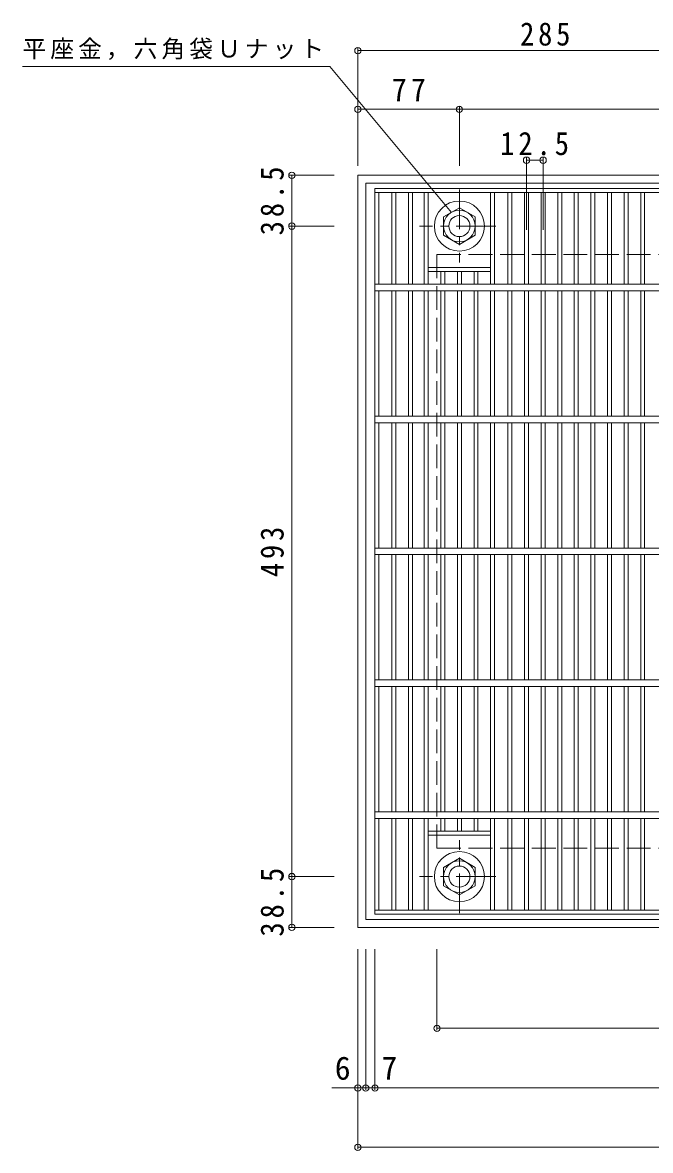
# Model space of a CAD drawing. Units: millimetres at full size, sheet at 1:6. Extents: x -952 to 924, y -826 to 750.
# Drawn here: x -952 to -476, y -239 to 616 of the extents above; entities that cross this region are included whole.
import ezdxf
from ezdxf.enums import TextEntityAlignment as Align

# ---------------------------------------------------------------- set-up
doc = ezdxf.new("R2010")
doc.units = ezdxf.units.MM
doc.header["$LTSCALE"] = 6
doc.header["$PDMODE"] = 32
doc.header["$PDSIZE"] = 4.8
doc.linetypes.add('CHAIN1', pattern=[8, 5, -1, 1, -1])
doc.linetypes.add('DASHED3', pattern=[4, 3, -1])
for name, color, linetype, lineweight in [('E-1', 2, 'Continuous', 9), ('E-2', 3, 'Continuous', 9), ('E-4', 7, 'Continuous', 9), ('E-5', 7, 'Continuous', 9)]:
    doc.layers.add(name, color=color, linetype=linetype, lineweight=lineweight)
doc.styles.add('ＭＳ ゴシック', font='')
doc.styles.get('ＭＳ ゴシック').set_extended_font_data('MS Gothic')

msp = doc.modelspace()

# ---------------------------------------------------------------- linework, layer by layer
at = {"layer": 'E-1'}
for p, q in [((-697.645, 500.386), (-697.645, -69.614)), ((-697.645, 500.386), (-127.645, 500.386)), ((-691.645, 494.386), (-691.645, -63.614)), ((-691.645, 494.386), (-133.645, 494.386)), ((-620.645, 475.742), (-632.645, 468.814)), ((-608.645, 468.814), (-620.645, 475.742)), ((-632.645, 468.814), (-632.645, 454.957)), ((-608.645, 454.957), (-608.645, 468.814)), ((-632.645, 454.957), (-620.645, 448.029)), ((-620.645, 448.029), (-608.645, 454.957)), ((-632.645, -24.185), (-620.645, -17.257)), ((-632.645, -38.041), (-632.645, -24.185)), ((-620.645, -17.257), (-608.645, -24.185)), ((-608.645, -24.185), (-608.645, -38.041)), ((-620.645, -44.97), (-632.645, -38.041)), ((-608.645, -38.041), (-620.645, -44.97)), ((-691.645, -63.614), (-133.645, -63.614)), ((-697.645, -69.614), (-127.645, -69.614))]:
    msp.add_line(p, q, dxfattribs=at)
at = {"layer": 'E-1', "linetype": 'CHAIN1'}
for p, q in [((-620.645, 489.523), (-620.645, 434.249)), ((-593.009, 461.886), (-650.782, 461.886)), ((-620.645, -58.751), (-620.645, -3.477)), ((-593.009, -31.114), (-650.782, -31.114))]:
    msp.add_line(p, q, dxfattribs=at)
at = {"layer": 'E-1', "linetype": 'DASHED3'}
for p, q in [((-637.645, 440.387), (-637.645, -9.615)), ((-637.645, 440.387), (-187.645, 440.387)), ((-637.645, -9.615), (-187.645, -9.615))]:
    msp.add_line(p, q, dxfattribs=at)
at = {"layer": 'E-1'}
for centre, radius in [((-620.645, 461.886), 19), ((-620.645, 461.886), 12), ((-620.645, 461.886), 8), ((-620.645, -31.114), 19), ((-620.645, -31.114), 12), ((-620.645, -31.114), 8)]:
    msp.add_circle(centre, radius, dxfattribs=at)
at = {"layer": 'E-2'}
for p, q in [((-684.645, -59.613), (-684.645, 490.387)), ((-684.645, 490.387), (-140.645, 490.387)), ((-684.645, 487.387), (-140.645, 487.387)), ((-681.645, 487.386), (-681.645, 417.886)), ((-671.885, 417.886), (-671.885, 487.386)), ((-668.885, 417.886), (-668.885, 487.386)), ((-659.305, 417.886), (-659.305, 487.386)), ((-656.305, 417.886), (-656.305, 487.386)), ((-647.305, 417.886), (-647.305, 487.386)), ((-644.305, 417.886), (-644.305, 487.386)), ((-596.985, 417.886), (-596.985, 487.386)), ((-593.985, 417.886), (-593.985, 487.386)), ((-583.825, 417.886), (-583.825, 487.386)), ((-580.825, 417.886), (-580.825, 487.386)), ((-571.245, 417.886), (-571.245, 487.386)), ((-568.245, 417.886), (-568.245, 487.386)), ((-558.665, 417.886), (-558.665, 487.386)), ((-555.665, 417.886), (-555.665, 487.386)), ((-546.085, 417.886), (-546.085, 487.386)), ((-543.085, 417.886), (-543.085, 487.386)), ((-533.505, 417.886), (-533.505, 487.386)), ((-530.504, 417.886), (-530.504, 487.386)), ((-520.925, 417.886), (-520.925, 487.386)), ((-517.924, 417.886), (-517.924, 487.386)), ((-508.345, 417.886), (-508.345, 487.386)), ((-505.344, 417.886), (-505.344, 487.386)), ((-495.765, 417.886), (-495.765, 487.386)), ((-492.765, 417.886), (-492.765, 487.386)), ((-483.185, 417.886), (-483.185, 487.386)), ((-480.185, 417.886), (-480.185, 487.386)), ((-644.305, 430.387), (-596.985, 430.387)), ((-644.305, 427.387), (-596.985, 427.387)), ((-634.725, 417.886), (-634.725, 427.387)), ((-631.725, 417.886), (-631.725, 427.387)), ((-622.145, 417.886), (-622.145, 427.387)), ((-619.145, 417.886), (-619.145, 427.387)), ((-609.565, 417.886), (-609.565, 427.387)), ((-606.565, 417.886), (-606.565, 427.387)), ((-684.645, 417.886), (-140.645, 417.886)), ((-684.645, 412.886), (-140.645, 412.886)), ((-681.645, 412.886), (-681.645, 317.887)), ((-671.885, 317.887), (-671.885, 412.886)), ((-668.885, 317.887), (-668.885, 412.886)), ((-659.305, 317.887), (-659.305, 412.886)), ((-656.305, 317.887), (-656.305, 412.886)), ((-647.305, 317.887), (-647.305, 412.886)), ((-644.305, 317.887), (-644.305, 412.886)), ((-634.725, 317.887), (-634.725, 412.886)), ((-631.725, 317.887), (-631.725, 412.886)), ((-622.145, 317.887), (-622.145, 412.886)), ((-619.145, 317.887), (-619.145, 412.886)), ((-609.565, 317.887), (-609.565, 412.886)), ((-606.565, 317.887), (-606.565, 412.886)), ((-596.985, 317.887), (-596.985, 412.886)), ((-593.985, 317.887), (-593.985, 412.886)), ((-583.825, 317.887), (-583.825, 412.886)), ((-580.825, 317.887), (-580.825, 412.886)), ((-571.245, 317.887), (-571.245, 412.886)), ((-568.245, 317.887), (-568.245, 412.886)), ((-558.665, 317.887), (-558.665, 412.886)), ((-555.665, 317.887), (-555.665, 412.886)), ((-546.085, 317.887), (-546.085, 412.886)), ((-543.085, 317.887), (-543.085, 412.886)), ((-533.505, 317.887), (-533.505, 412.886)), ((-530.504, 317.887), (-530.504, 412.886)), ((-520.925, 317.887), (-520.925, 412.886)), ((-517.924, 317.887), (-517.924, 412.886)), ((-508.345, 317.887), (-508.345, 412.886)), ((-505.344, 317.887), (-505.344, 412.886)), ((-495.765, 317.887), (-495.765, 412.886)), ((-492.765, 317.887), (-492.765, 412.886)), ((-483.185, 317.887), (-483.185, 412.886)), ((-480.185, 317.887), (-480.185, 412.886)), ((-684.645, 317.886), (-140.645, 317.886)), ((-684.645, 312.886), (-140.645, 312.886)), ((-681.645, 312.886), (-681.645, 217.886)), ((-671.885, 217.886), (-671.885, 312.886)), ((-668.885, 217.886), (-668.885, 312.886)), ((-659.305, 217.886), (-659.305, 312.886)), ((-656.305, 217.886), (-656.305, 312.886)), ((-647.305, 217.886), (-647.305, 312.886)), ((-644.305, 217.886), (-644.305, 312.886)), ((-634.725, 217.886), (-634.725, 312.886)), ((-631.725, 217.886), (-631.725, 312.886)), ((-622.145, 217.886), (-622.145, 312.886)), ((-619.145, 217.886), (-619.145, 312.886)), ((-609.565, 217.886), (-609.565, 312.886)), ((-606.565, 217.886), (-606.565, 312.886)), ((-596.985, 217.886), (-596.985, 312.886)), ((-593.985, 217.886), (-593.985, 312.886)), ((-583.825, 217.886), (-583.825, 312.886)), ((-580.825, 217.886), (-580.825, 312.886)), ((-571.245, 217.886), (-571.245, 312.886)), ((-568.245, 217.886), (-568.245, 312.886)), ((-558.665, 217.886), (-558.665, 312.886)), ((-555.665, 217.886), (-555.665, 312.886)), ((-546.085, 217.886), (-546.085, 312.886)), ((-543.085, 217.886), (-543.085, 312.886)), ((-533.505, 217.886), (-533.505, 312.886)), ((-530.504, 217.886), (-530.504, 312.886)), ((-520.925, 217.886), (-520.925, 312.886)), ((-517.924, 217.886), (-517.924, 312.886)), ((-508.345, 217.886), (-508.345, 312.886)), ((-505.344, 217.886), (-505.344, 312.886)), ((-495.765, 217.886), (-495.765, 312.886)), ((-492.765, 217.886), (-492.765, 312.886)), ((-483.185, 217.886), (-483.185, 312.886)), ((-480.185, 217.886), (-480.185, 312.886)), ((-684.645, 217.886), (-140.645, 217.886)), ((-684.645, 212.886), (-140.645, 212.886)), ((-681.645, 117.886), (-681.645, 212.886)), ((-671.885, 212.886), (-671.885, 117.886)), ((-668.885, 212.886), (-668.885, 117.886)), ((-659.305, 212.886), (-659.305, 117.886)), ((-656.305, 212.886), (-656.305, 117.886)), ((-647.305, 212.886), (-647.305, 117.886)), ((-644.305, 212.886), (-644.305, 117.886)), ((-634.725, 212.886), (-634.725, 117.886)), ((-631.725, 212.886), (-631.725, 117.886)), ((-622.145, 212.886), (-622.145, 117.886)), ((-619.145, 212.886), (-619.145, 117.886)), ((-609.565, 212.886), (-609.565, 117.886)), ((-606.565, 212.886), (-606.565, 117.886)), ((-596.985, 212.886), (-596.985, 117.886)), ((-593.985, 212.886), (-593.985, 117.886)), ((-583.825, 212.886), (-583.825, 117.886)), ((-580.825, 212.886), (-580.825, 117.886)), ((-571.245, 212.886), (-571.245, 117.886)), ((-568.245, 212.886), (-568.245, 117.886)), ((-558.665, 212.886), (-558.665, 117.886)), ((-555.665, 212.886), (-555.665, 117.886)), ((-546.085, 212.886), (-546.085, 117.886)), ((-543.085, 212.886), (-543.085, 117.886)), ((-533.505, 212.886), (-533.505, 117.886)), ((-530.504, 212.886), (-530.504, 117.886)), ((-520.925, 212.886), (-520.925, 117.886)), ((-517.924, 212.886), (-517.924, 117.886)), ((-508.345, 212.886), (-508.345, 117.886)), ((-505.344, 212.886), (-505.344, 117.886)), ((-495.765, 212.886), (-495.765, 117.886)), ((-492.765, 212.886), (-492.765, 117.886)), ((-483.185, 212.886), (-483.185, 117.886)), ((-480.185, 212.886), (-480.185, 117.886)), ((-684.645, 117.886), (-140.645, 117.886)), ((-684.645, 112.886), (-140.645, 112.886)), ((-681.645, 17.886), (-681.645, 112.886)), ((-671.885, 112.886), (-671.885, 17.886)), ((-668.885, 112.886), (-668.885, 17.886)), ((-659.305, 112.886), (-659.305, 17.886)), ((-656.305, 112.886), (-656.305, 17.886)), ((-647.305, 112.886), (-647.305, 17.886)), ((-644.305, 112.886), (-644.305, 17.886)), ((-634.725, 112.886), (-634.725, 17.886)), ((-631.725, 112.886), (-631.725, 17.886)), ((-622.145, 112.886), (-622.145, 17.886)), ((-619.145, 112.886), (-619.145, 17.886)), ((-609.565, 112.886), (-609.565, 17.886)), ((-606.565, 112.886), (-606.565, 17.886)), ((-596.985, 112.886), (-596.985, 17.886)), ((-593.985, 112.886), (-593.985, 17.886)), ((-583.825, 112.886), (-583.825, 17.886)), ((-580.825, 112.886), (-580.825, 17.886)), ((-571.245, 112.886), (-571.245, 17.886)), ((-568.245, 112.886), (-568.245, 17.886)), ((-558.665, 112.886), (-558.665, 17.886)), ((-555.665, 112.886), (-555.665, 17.886)), ((-546.085, 112.886), (-546.085, 17.886)), ((-543.085, 112.886), (-543.085, 17.886)), ((-533.505, 112.886), (-533.505, 17.886)), ((-530.504, 112.886), (-530.504, 17.886)), ((-520.925, 112.886), (-520.925, 17.886)), ((-517.924, 112.886), (-517.924, 17.886)), ((-508.345, 112.886), (-508.345, 17.886)), ((-505.344, 112.886), (-505.344, 17.886)), ((-495.765, 112.886), (-495.765, 17.886)), ((-492.765, 112.886), (-492.765, 17.886)), ((-483.185, 112.886), (-483.185, 17.886)), ((-480.185, 112.886), (-480.185, 17.886)), ((-684.645, 17.886), (-140.645, 17.886)), ((-684.645, 12.887), (-140.645, 12.887)), ((-681.645, -56.613), (-681.645, 12.887)), ((-671.885, 12.887), (-671.885, -56.613)), ((-668.885, 12.887), (-668.885, -56.613)), ((-659.305, 12.887), (-659.305, -56.613)), ((-656.305, 12.887), (-656.305, -56.613)), ((-647.305, 12.887), (-647.305, -56.613)), ((-644.305, 12.887), (-644.305, -56.613)), ((-634.725, 12.887), (-634.725, 3.386)), ((-631.725, 12.887), (-631.725, 3.386)), ((-622.145, 12.887), (-622.145, 3.386)), ((-619.145, 12.887), (-619.145, 3.386)), ((-609.565, 12.887), (-609.565, 3.386)), ((-606.565, 12.887), (-606.565, 3.386)), ((-596.985, 12.887), (-596.985, -56.613)), ((-593.985, 12.887), (-593.985, -56.613)), ((-583.825, 12.887), (-583.825, -56.613)), ((-580.825, 12.887), (-580.825, -56.613)), ((-571.245, 12.887), (-571.245, -56.613)), ((-568.245, 12.887), (-568.245, -56.613)), ((-558.665, 12.887), (-558.665, -56.613)), ((-555.665, 12.887), (-555.665, -56.613)), ((-546.085, 12.887), (-546.085, -56.613)), ((-543.085, 12.887), (-543.085, -56.613)), ((-533.505, 12.887), (-533.505, -56.613)), ((-530.504, 12.887), (-530.504, -56.613)), ((-520.925, 12.887), (-520.925, -56.613)), ((-517.924, 12.887), (-517.924, -56.613)), ((-508.345, 12.887), (-508.345, -56.613)), ((-505.344, 12.887), (-505.344, -56.613)), ((-495.765, 12.887), (-495.765, -56.613)), ((-492.765, 12.887), (-492.765, -56.613)), ((-483.185, 12.887), (-483.185, -56.613)), ((-480.185, 12.887), (-480.185, -56.613)), ((-644.305, 3.386), (-596.985, 3.386)), ((-644.305, 0.386), (-596.985, 0.386)), ((-684.645, -56.613), (-140.645, -56.613)), ((-684.645, -59.613), (-140.645, -59.613))]:
    msp.add_line(p, q, dxfattribs=at)
at = {"layer": 'E-4'}
for p, q in [((-697.645, 596.654), (-697.645, 507.523)), ((-697.645, 594.854), (-412.645, 594.854)), ((-697.645, 550.386), (-620.645, 550.386)), ((-620.645, 552.186), (-620.645, 507.523)), ((-620.645, 550.386), (-204.645, 550.386)), ((-569.745, 513.656), (-569.745, 458.987)), ((-557.165, 513.656), (-557.165, 458.987)), ((-569.745, 511.856), (-557.165, 511.856)), ((-749.445, 500.386), (-715.645, 500.386)), ((-747.645, 461.887), (-747.645, 500.386)), ((-749.445, 461.887), (-715.645, 461.887)), ((-747.645, -31.114), (-747.645, 461.887)), ((-749.445, -31.114), (-715.645, -31.114)), ((-747.645, -69.614), (-747.645, -31.114)), ((-749.445, -69.614), (-715.645, -69.614)), ((-697.645, -237.772), (-697.645, -86.114)), ((-691.645, -192.837), (-691.645, -86.114)), ((-684.645, -192.837), (-684.645, -86.114)), ((-637.645, -147.614), (-637.645, -86.114)), ((-637.645, -146.114), (-187.645, -146.114)), ((-717.269, -191.337), (-691.645, -191.337)), ((-691.645, -191.337), (-684.645, -191.337)), ((-684.645, -191.337), (-140.645, -191.337)), ((-697.645, -236.272), (-127.645, -236.272))]:
    msp.add_line(p, q, dxfattribs=at)
for p in [(-697.645, 594.854), (-697.645, 550.386), (-620.645, 550.386), (-569.745, 511.856), (-557.165, 511.856), (-747.645, 500.386), (-747.645, 461.887), (-747.645, -31.114), (-747.645, -69.614), (-637.645, -146.114), (-697.645, -191.337), (-691.645, -191.337), (-684.645, -191.337), (-697.645, -236.272)]:
    msp.add_point(p, dxfattribs=at)
at = {"layer": 'E-5'}
for p, q in [((-718.86, 582.785), (-951.86, 582.785)), ((-626.645, 472.278), (-718.86, 582.785))]:
    msp.add_line(p, q, dxfattribs=at)

# ---------------------------------------------------------------- texts
at = {"layer": 'E-4', "color": 2, "style": 'ＭＳ ゴシック'}
for s, p in [('6', (-715.111, -190.337)), ('7', (-679.75, -190.337))]:
    msp.add_text(s, height=17.6, dxfattribs=at).set_placement(p, align=Align.BOTTOM_LEFT)
at = {"layer": 'E-4', "color": 2, "char_height": 17.6, "attachment_point": 7, "style": 'ＭＳ ゴシック'}
for s, insert in [('\\T1.27;\\W0.9;285', (-574.645, 598.454)), ('\\T1.27;\\W0.95;77', (-671.895, 556.386)), ('\\T1.28;\\W0.9;12.5', (-589.705, 515.456))]:
    msp.add_mtext(s, dxfattribs=dict(at, insert=insert))
at = {"layer": 'E-4', "color": 2, "char_height": 17.6, "attachment_point": 7, "rotation": 90, "style": 'ＭＳ ゴシック'}
for s, insert in [('\\T1.28;\\W0.9;38.5', (-753.645, 454.886)), ('\\T1.27;\\W0.9;493', (-753.645, 195.886)), ('\\T1.28;\\W0.9;38.5', (-753.645, -76.614))]:
    msp.add_mtext(s, dxfattribs=dict(at, insert=insert))
at = {"layer": 'E-5', "insert": (-951.86, 587.785), "char_height": 13.2, "attachment_point": 7, "style": 'ＭＳ ゴシック'}
msp.add_mtext('\\T1.17;平座金，六角袋Ｕナット', dxfattribs=at)

doc.saveas('drawing.dxf')
